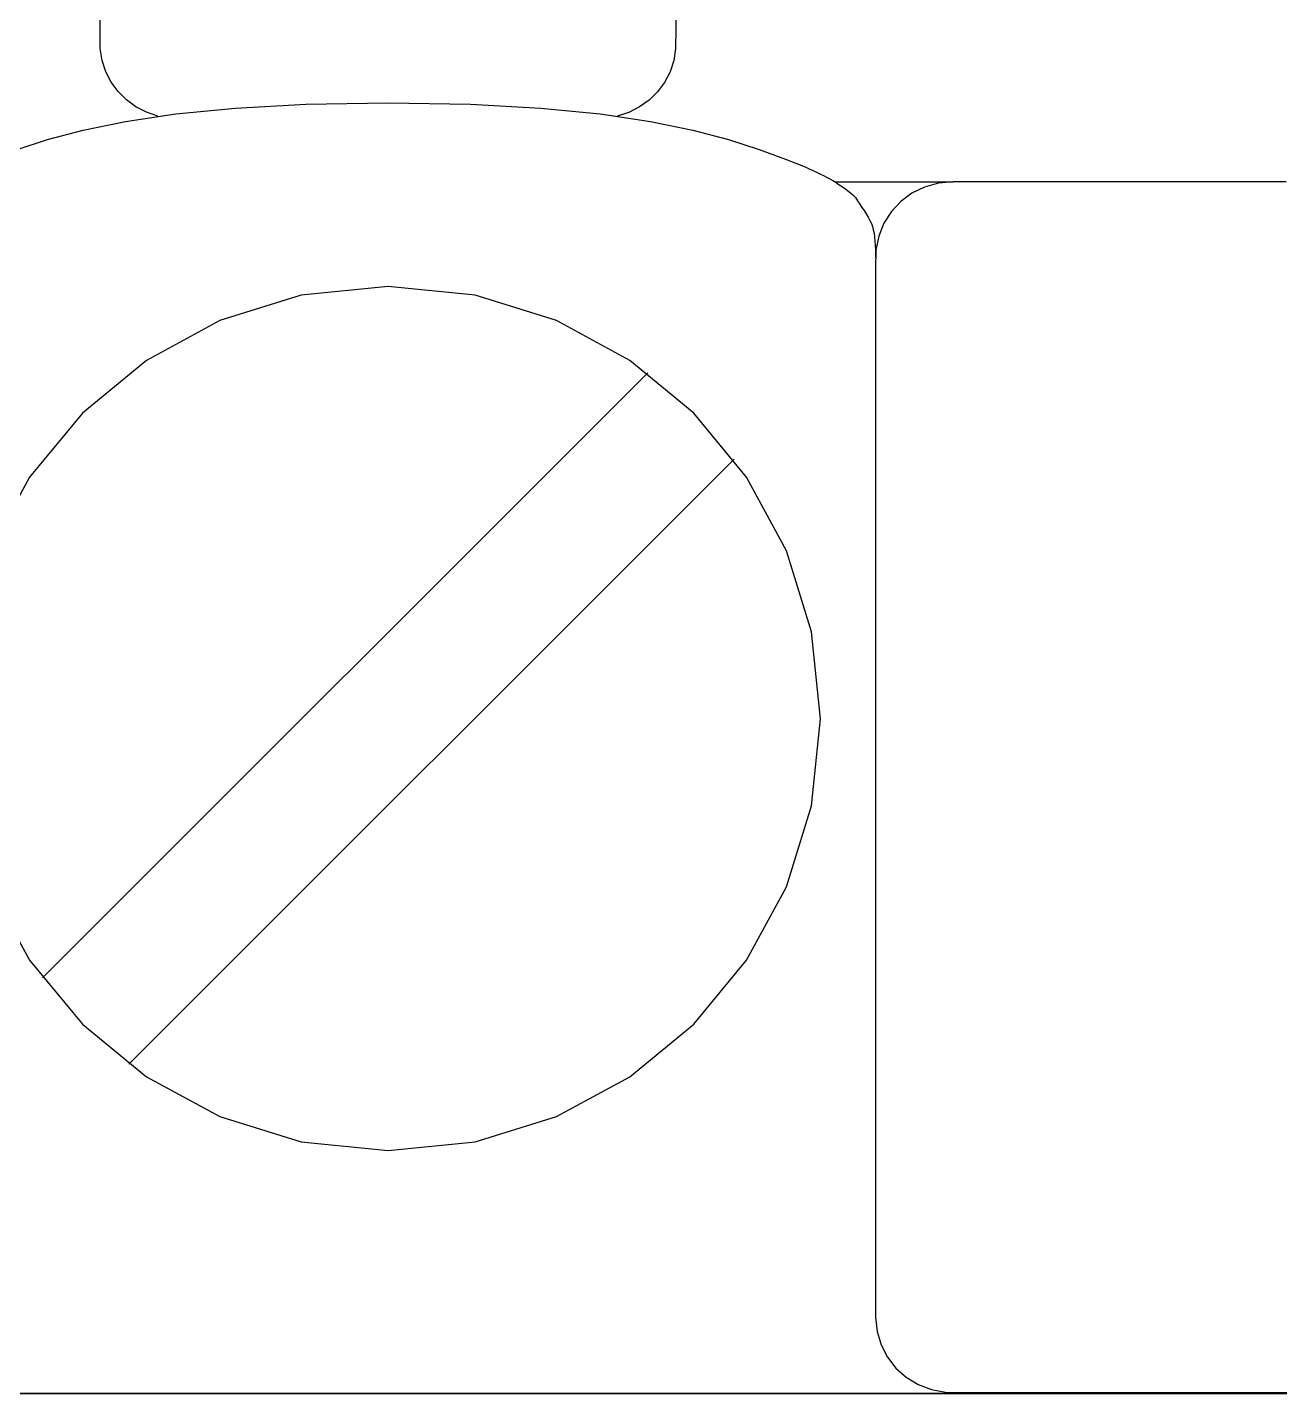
# Model space of a CAD drawing. Extents: x 1 to 47.7, y 0.2 to 35.
# Drawn here: x 36.131 to 36.616, y 10.971 to 11.5 of the extents above; entities that cross this region are included whole.
import ezdxf

# ---------------------------------------------------------------- set-up
doc = ezdxf.new("R2010")
doc.units = 0
doc.header["$MEASUREMENT"] = 0
for name, color, linetype in [('5_1___24__TARGET_LEDS___12', 7, 'CONTINUOUS'), ('6_1__EMPTY_IO_BOARD_POSITI', 7, 'CONTINUOUS'), ('6_2___8__INDEPENDENT_INPUT', 7, 'CONTINUOUS'), ('6_3___8__OPTOISO_INDEPENDE', 7, 'CONTINUOUS'), ('6_4___24__OPTOISO_INDEPEND', 7, 'CONTINUOUS'), ('6_5___8__INDEPENDENT_INPUT', 7, 'CONTINUOUS'), ('6_6___8__INDEPENDENT_INPUT', 7, 'CONTINUOUS'), ('6_7___8__OPTOISO_INDEPENDE', 7, 'CONTINUOUS'), ('6_8___8__OPTOISO_INDEPENDE', 7, 'CONTINUOUS')]:
    doc.layers.add(name, color=color, linetype=linetype)

msp = doc.modelspace()

# ---------------------------------------------------------------- linework, layer by layer
at = {"layer": '5_1___24__TARGET_LEDS___12'}
for points in [[(36.18195, 11.46545), (36.17751, 11.46695), (36.17342, 11.46907), (36.16974, 11.47175), (36.16652, 11.47495), (36.16384, 11.47859), (36.16175, 11.48262), (36.16032, 11.48699), (36.1596, 11.49163), (36.15953, 11.49912), (36.15953, 11.53136)], [(36.38238, 11.53136), (36.38238, 11.49912), (36.3823, 11.49161), (36.38158, 11.48695), (36.38013, 11.48257), (36.37801, 11.47853), (36.3753, 11.47488), (36.37206, 11.4717), (36.36834, 11.46902), (36.3642, 11.46692), (36.35972, 11.46545)], [(36.12743, 11.45259), (36.13922, 11.45641), (36.15304, 11.46008), (36.16941, 11.46343), (36.18887, 11.46632), (36.21194, 11.46858), (36.23915, 11.47005), (36.27101, 11.47057), (36.30287, 11.47005), (36.33007, 11.46858), (36.35313, 11.46632), (36.37259, 11.46343), (36.38897, 11.46008), (36.40278, 11.45641), (36.41457, 11.45259), (36.42485, 11.44878), (36.43117, 11.4463), (36.43267, 11.44568), (36.43399, 11.44512), (36.43519, 11.44459), (36.4363, 11.44408), (36.43737, 11.44357), (36.43842, 11.44305), (36.43951, 11.44248), (36.44068, 11.44187), (36.44192, 11.4412), (36.44315, 11.44049), (36.44438, 11.43974), (36.44561, 11.43893), (36.44686, 11.43806), (36.44811, 11.43713), (36.4494, 11.43614), (36.45071, 11.43508), (36.45193, 11.43392), (36.45273, 11.43267), (36.45355, 11.43141), (36.4544, 11.43014), (36.45523, 11.42887), (36.45604, 11.4276), (36.4568, 11.42634), (36.45749, 11.42508), (36.45808, 11.42384), (36.4585, 11.4227), (36.45881, 11.42147), (36.45907, 11.4201), (36.45927, 11.41862), (36.45943, 11.41706), (36.45955, 11.41546), (36.45963, 11.41385), (36.45967, 11.41229), (36.45969, 11.41079)], [(36.44414, 11.44003), (36.48969, 11.44003)], [(36.61857, 11.44003), (36.59245, 11.44003), (36.56394, 11.44003), (36.53623, 11.44003), (36.51249, 11.44003), (36.49592, 11.44003), (36.48969, 11.44003), (36.48399, 11.4395), (36.47865, 11.43799), (36.47377, 11.43558), (36.46946, 11.43238), (36.4658, 11.42849), (36.46291, 11.424), (36.46088, 11.419), (36.45982, 11.41361), (36.45969, 11.40669), (36.45969, 11.37697), (36.45969, 11.32519), (36.45969, 11.25939), (36.45969, 11.18757), (36.45969, 11.11776), (36.45969, 11.05797), (36.45969, 11.01622), (36.45969, 11.00052), (36.46023, 10.99496), (36.46178, 10.98975), (36.46426, 10.985), (36.46754, 10.98079), (36.47154, 10.97723), (36.47615, 10.97442), (36.48127, 10.97245), (36.4868, 10.97141), (36.49131, 10.97128), (36.50311, 10.97128), (36.52367, 10.97128), (36.54979, 10.97128), (36.57829, 10.97128), (36.606, 10.97128), (36.62974, 10.97128)], [(36.1168, 11.16703), (36.13223, 11.13865), (36.15267, 11.11392), (36.17745, 11.09353), (36.20589, 11.07813), (36.23732, 11.0684), (36.27108, 11.065), (36.30477, 11.0684), (36.33617, 11.07813), (36.36458, 11.09353), (36.38933, 11.11392), (36.40976, 11.13865), (36.42519, 11.16703), (36.43494, 11.19839), (36.43834, 11.23208), (36.43494, 11.26578), (36.42519, 11.2972), (36.40976, 11.32564), (36.38933, 11.35043), (36.36458, 11.37089), (36.33617, 11.38635), (36.30477, 11.39612), (36.27108, 11.39953), (36.23732, 11.39612), (36.20589, 11.38635), (36.17745, 11.37089), (36.15267, 11.35043), (36.13223, 11.32564), (36.1168, 11.2972)], [(36.13723, 11.13184), (36.3715, 11.36611)], [(36.17065, 11.09842), (36.40492, 11.33269)], [(36.03925, 10.9711), (36.16509, 10.9711), (36.28646, 10.9711), (36.40295, 10.9711), (36.51408, 10.9711), (36.61943, 10.9711), (36.71854, 10.9711), (36.81096, 10.9711), (36.89627, 10.9711), (36.9361, 10.9711), (36.97399, 10.9711), (37.00988, 10.9711), (37.04371, 10.9711), (37.07542, 10.9711), (37.10496, 10.9711)]]:
    msp.add_lwpolyline(points, dxfattribs=at)
at = {"layer": '6_1__EMPTY_IO_BOARD_POSITI'}
msp.add_lwpolyline([(37.13742, 10.97086), (37.09912, 10.97086), (37.05647, 10.97086), (37.00963, 10.97086), (36.95874, 10.97086), (36.90396, 10.97086), (36.84544, 10.97086), (36.78334, 10.97086), (36.7178, 10.97086), (36.64899, 10.97086), (36.57705, 10.97086), (36.50214, 10.97086), (36.4244, 10.97086), (36.344, 10.97086), (36.26109, 10.97086), (36.17581, 10.97086), (36.08833, 10.97086)], dxfattribs=at)
at = {"layer": '6_2___8__INDEPENDENT_INPUT'}
for points in [[(36.18195, 11.46545), (36.17751, 11.46695), (36.17342, 11.46907), (36.16974, 11.47175), (36.16652, 11.47495), (36.16384, 11.47859), (36.16175, 11.48262), (36.16032, 11.48699), (36.1596, 11.49163), (36.15953, 11.49912), (36.15953, 11.53136)], [(36.38238, 11.53136), (36.38238, 11.49912), (36.3823, 11.49161), (36.38158, 11.48695), (36.38013, 11.48257), (36.37801, 11.47853), (36.3753, 11.47488), (36.37206, 11.4717), (36.36834, 11.46902), (36.3642, 11.46692), (36.35972, 11.46545)], [(36.12743, 11.45259), (36.13922, 11.45641), (36.15304, 11.46008), (36.16941, 11.46343), (36.18887, 11.46632), (36.21194, 11.46858), (36.23915, 11.47005), (36.27101, 11.47057), (36.30287, 11.47005), (36.33007, 11.46858), (36.35313, 11.46632), (36.37259, 11.46343), (36.38897, 11.46008), (36.40278, 11.45641), (36.41457, 11.45259), (36.42485, 11.44878), (36.43117, 11.4463), (36.43267, 11.44568), (36.43399, 11.44512), (36.43519, 11.44459), (36.4363, 11.44408), (36.43737, 11.44357), (36.43842, 11.44305), (36.43951, 11.44248), (36.44068, 11.44187), (36.44192, 11.4412), (36.44315, 11.44049), (36.44438, 11.43974), (36.44561, 11.43893), (36.44686, 11.43806), (36.44811, 11.43713), (36.4494, 11.43614), (36.45071, 11.43508), (36.45193, 11.43392), (36.45273, 11.43267), (36.45355, 11.43141), (36.4544, 11.43014), (36.45523, 11.42887), (36.45604, 11.4276), (36.4568, 11.42634), (36.45749, 11.42508), (36.45808, 11.42384), (36.4585, 11.4227), (36.45881, 11.42147), (36.45907, 11.4201), (36.45927, 11.41862), (36.45943, 11.41706), (36.45955, 11.41546), (36.45963, 11.41385), (36.45967, 11.41229), (36.45969, 11.41079)], [(36.44414, 11.44003), (36.48969, 11.44003)], [(36.61857, 11.44003), (36.59245, 11.44003), (36.56394, 11.44003), (36.53623, 11.44003), (36.51249, 11.44003), (36.49592, 11.44003), (36.48969, 11.44003), (36.48399, 11.4395), (36.47865, 11.43799), (36.47377, 11.43558), (36.46946, 11.43238), (36.4658, 11.42849), (36.46291, 11.424), (36.46088, 11.419), (36.45982, 11.41361), (36.45969, 11.40669), (36.45969, 11.37697), (36.45969, 11.32519), (36.45969, 11.25939), (36.45969, 11.18757), (36.45969, 11.11776), (36.45969, 11.05797), (36.45969, 11.01622), (36.45969, 11.00052), (36.46023, 10.99496), (36.46178, 10.98975), (36.46426, 10.985), (36.46754, 10.98079), (36.47154, 10.97723), (36.47615, 10.97442), (36.48127, 10.97245), (36.4868, 10.97141), (36.49131, 10.97128), (36.50311, 10.97128), (36.52367, 10.97128), (36.54979, 10.97128), (36.57829, 10.97128), (36.606, 10.97128), (36.62974, 10.97128)], [(36.1168, 11.16703), (36.13223, 11.13865), (36.15267, 11.11392), (36.17745, 11.09353), (36.20589, 11.07813), (36.23732, 11.0684), (36.27108, 11.065), (36.30477, 11.0684), (36.33617, 11.07813), (36.36458, 11.09353), (36.38933, 11.11392), (36.40976, 11.13865), (36.42519, 11.16703), (36.43494, 11.19839), (36.43834, 11.23208), (36.43494, 11.26578), (36.42519, 11.2972), (36.40976, 11.32564), (36.38933, 11.35043), (36.36458, 11.37089), (36.33617, 11.38635), (36.30477, 11.39612), (36.27108, 11.39953), (36.23732, 11.39612), (36.20589, 11.38635), (36.17745, 11.37089), (36.15267, 11.35043), (36.13223, 11.32564), (36.1168, 11.2972)], [(36.13723, 11.13184), (36.3715, 11.36611)], [(36.17065, 11.09842), (36.40492, 11.33269)], [(36.03925, 10.9711), (36.16509, 10.9711), (36.28646, 10.9711), (36.40295, 10.9711), (36.51408, 10.9711), (36.61943, 10.9711), (36.71854, 10.9711), (36.81096, 10.9711), (36.89627, 10.9711), (36.9361, 10.9711), (36.97399, 10.9711), (37.00988, 10.9711), (37.04371, 10.9711), (37.07542, 10.9711), (37.10496, 10.9711)]]:
    msp.add_lwpolyline(points, dxfattribs=at)
at = {"layer": '6_3___8__OPTOISO_INDEPENDE'}
for points in [[(36.18195, 11.46545), (36.17751, 11.46695), (36.17342, 11.46907), (36.16974, 11.47175), (36.16652, 11.47495), (36.16384, 11.47859), (36.16175, 11.48262), (36.16032, 11.48699), (36.1596, 11.49163), (36.15953, 11.49912), (36.15953, 11.53136)], [(36.38238, 11.53136), (36.38238, 11.49912), (36.3823, 11.49161), (36.38158, 11.48695), (36.38013, 11.48257), (36.37801, 11.47853), (36.3753, 11.47488), (36.37206, 11.4717), (36.36834, 11.46902), (36.3642, 11.46692), (36.35972, 11.46545)], [(36.12743, 11.45259), (36.13922, 11.45641), (36.15304, 11.46008), (36.16941, 11.46343), (36.18887, 11.46632), (36.21194, 11.46858), (36.23915, 11.47005), (36.27101, 11.47057), (36.30287, 11.47005), (36.33007, 11.46858), (36.35313, 11.46632), (36.37259, 11.46343), (36.38897, 11.46008), (36.40278, 11.45641), (36.41457, 11.45259), (36.42485, 11.44878), (36.43117, 11.4463), (36.43267, 11.44568), (36.43399, 11.44512), (36.43519, 11.44459), (36.4363, 11.44408), (36.43737, 11.44357), (36.43842, 11.44305), (36.43951, 11.44248), (36.44068, 11.44187), (36.44192, 11.4412), (36.44315, 11.44049), (36.44438, 11.43974), (36.44561, 11.43893), (36.44686, 11.43806), (36.44811, 11.43713), (36.4494, 11.43614), (36.45071, 11.43508), (36.45193, 11.43392), (36.45273, 11.43267), (36.45355, 11.43141), (36.4544, 11.43014), (36.45523, 11.42887), (36.45604, 11.4276), (36.4568, 11.42634), (36.45749, 11.42508), (36.45808, 11.42384), (36.4585, 11.4227), (36.45881, 11.42147), (36.45907, 11.4201), (36.45927, 11.41862), (36.45943, 11.41706), (36.45955, 11.41546), (36.45963, 11.41385), (36.45967, 11.41229), (36.45969, 11.41079)], [(36.44414, 11.44003), (36.48969, 11.44003)], [(36.61857, 11.44003), (36.59245, 11.44003), (36.56394, 11.44003), (36.53623, 11.44003), (36.51249, 11.44003), (36.49592, 11.44003), (36.48969, 11.44003), (36.48399, 11.4395), (36.47865, 11.43799), (36.47377, 11.43558), (36.46946, 11.43238), (36.4658, 11.42849), (36.46291, 11.424), (36.46088, 11.419), (36.45982, 11.41361), (36.45969, 11.40669), (36.45969, 11.37697), (36.45969, 11.32519), (36.45969, 11.25939), (36.45969, 11.18757), (36.45969, 11.11776), (36.45969, 11.05797), (36.45969, 11.01622), (36.45969, 11.00052), (36.46023, 10.99496), (36.46178, 10.98975), (36.46426, 10.985), (36.46754, 10.98079), (36.47154, 10.97723), (36.47615, 10.97442), (36.48127, 10.97245), (36.4868, 10.97141), (36.49131, 10.97128), (36.50311, 10.97128), (36.52367, 10.97128), (36.54979, 10.97128), (36.57829, 10.97128), (36.606, 10.97128), (36.62974, 10.97128)], [(36.1168, 11.16703), (36.13223, 11.13865), (36.15267, 11.11392), (36.17745, 11.09353), (36.20589, 11.07813), (36.23732, 11.0684), (36.27108, 11.065), (36.30477, 11.0684), (36.33617, 11.07813), (36.36458, 11.09353), (36.38933, 11.11392), (36.40976, 11.13865), (36.42519, 11.16703), (36.43494, 11.19839), (36.43834, 11.23208), (36.43494, 11.26578), (36.42519, 11.2972), (36.40976, 11.32564), (36.38933, 11.35043), (36.36458, 11.37089), (36.33617, 11.38635), (36.30477, 11.39612), (36.27108, 11.39953), (36.23732, 11.39612), (36.20589, 11.38635), (36.17745, 11.37089), (36.15267, 11.35043), (36.13223, 11.32564), (36.1168, 11.2972)], [(36.13723, 11.13184), (36.3715, 11.36611)], [(36.17065, 11.09842), (36.40492, 11.33269)], [(36.03925, 10.9711), (36.16509, 10.9711), (36.28646, 10.9711), (36.40295, 10.9711), (36.51408, 10.9711), (36.61943, 10.9711), (36.71854, 10.9711), (36.81096, 10.9711), (36.89627, 10.9711), (36.9361, 10.9711), (36.97399, 10.9711), (37.00988, 10.9711), (37.04371, 10.9711), (37.07542, 10.9711), (37.10496, 10.9711)]]:
    msp.add_lwpolyline(points, dxfattribs=at)
at = {"layer": '6_4___24__OPTOISO_INDEPEND'}
for points in [[(36.18195, 11.46545), (36.17751, 11.46695), (36.17342, 11.46907), (36.16974, 11.47175), (36.16652, 11.47495), (36.16384, 11.47859), (36.16175, 11.48262), (36.16032, 11.48699), (36.1596, 11.49163), (36.15953, 11.49912), (36.15953, 11.53136)], [(36.38238, 11.53136), (36.38238, 11.49912), (36.3823, 11.49161), (36.38158, 11.48695), (36.38013, 11.48257), (36.37801, 11.47853), (36.3753, 11.47488), (36.37206, 11.4717), (36.36834, 11.46902), (36.3642, 11.46692), (36.35972, 11.46545)], [(36.12743, 11.45259), (36.13922, 11.45641), (36.15304, 11.46008), (36.16941, 11.46343), (36.18887, 11.46632), (36.21194, 11.46858), (36.23915, 11.47005), (36.27101, 11.47057), (36.30287, 11.47005), (36.33007, 11.46858), (36.35313, 11.46632), (36.37259, 11.46343), (36.38897, 11.46008), (36.40278, 11.45641), (36.41457, 11.45259), (36.42485, 11.44878), (36.43117, 11.4463), (36.43267, 11.44568), (36.43399, 11.44512), (36.43519, 11.44459), (36.4363, 11.44408), (36.43737, 11.44357), (36.43842, 11.44305), (36.43951, 11.44248), (36.44068, 11.44187), (36.44192, 11.4412), (36.44315, 11.44049), (36.44438, 11.43974), (36.44561, 11.43893), (36.44686, 11.43806), (36.44811, 11.43713), (36.4494, 11.43614), (36.45071, 11.43508), (36.45193, 11.43392), (36.45273, 11.43267), (36.45355, 11.43141), (36.4544, 11.43014), (36.45523, 11.42887), (36.45604, 11.4276), (36.4568, 11.42634), (36.45749, 11.42508), (36.45808, 11.42384), (36.4585, 11.4227), (36.45881, 11.42147), (36.45907, 11.4201), (36.45927, 11.41862), (36.45943, 11.41706), (36.45955, 11.41546), (36.45963, 11.41385), (36.45967, 11.41229), (36.45969, 11.41079)], [(36.44414, 11.44003), (36.48969, 11.44003)], [(36.61857, 11.44003), (36.59245, 11.44003), (36.56394, 11.44003), (36.53623, 11.44003), (36.51249, 11.44003), (36.49592, 11.44003), (36.48969, 11.44003), (36.48399, 11.4395), (36.47865, 11.43799), (36.47377, 11.43558), (36.46946, 11.43238), (36.4658, 11.42849), (36.46291, 11.424), (36.46088, 11.419), (36.45982, 11.41361), (36.45969, 11.40669), (36.45969, 11.37697), (36.45969, 11.32519), (36.45969, 11.25939), (36.45969, 11.18757), (36.45969, 11.11776), (36.45969, 11.05797), (36.45969, 11.01622), (36.45969, 11.00052), (36.46023, 10.99496), (36.46178, 10.98975), (36.46426, 10.985), (36.46754, 10.98079), (36.47154, 10.97723), (36.47615, 10.97442), (36.48127, 10.97245), (36.4868, 10.97141), (36.49131, 10.97128), (36.50311, 10.97128), (36.52367, 10.97128), (36.54979, 10.97128), (36.57829, 10.97128), (36.606, 10.97128), (36.62974, 10.97128)], [(36.1168, 11.16703), (36.13223, 11.13865), (36.15267, 11.11392), (36.17745, 11.09353), (36.20589, 11.07813), (36.23732, 11.0684), (36.27108, 11.065), (36.30477, 11.0684), (36.33617, 11.07813), (36.36458, 11.09353), (36.38933, 11.11392), (36.40976, 11.13865), (36.42519, 11.16703), (36.43494, 11.19839), (36.43834, 11.23208), (36.43494, 11.26578), (36.42519, 11.2972), (36.40976, 11.32564), (36.38933, 11.35043), (36.36458, 11.37089), (36.33617, 11.38635), (36.30477, 11.39612), (36.27108, 11.39953), (36.23732, 11.39612), (36.20589, 11.38635), (36.17745, 11.37089), (36.15267, 11.35043), (36.13223, 11.32564), (36.1168, 11.2972)], [(36.13723, 11.13184), (36.3715, 11.36611)], [(36.17065, 11.09842), (36.40492, 11.33269)], [(36.03925, 10.9711), (36.16509, 10.9711), (36.28646, 10.9711), (36.40295, 10.9711), (36.51408, 10.9711), (36.61943, 10.9711), (36.71854, 10.9711), (36.81096, 10.9711), (36.89627, 10.9711), (36.9361, 10.9711), (36.97399, 10.9711), (37.00988, 10.9711), (37.04371, 10.9711), (37.07542, 10.9711), (37.10496, 10.9711)]]:
    msp.add_lwpolyline(points, dxfattribs=at)
at = {"layer": '6_5___8__INDEPENDENT_INPUT'}
for points in [[(36.18195, 11.46545), (36.17751, 11.46695), (36.17342, 11.46907), (36.16974, 11.47175), (36.16652, 11.47495), (36.16384, 11.47859), (36.16175, 11.48262), (36.16032, 11.48699), (36.1596, 11.49163), (36.15953, 11.49912), (36.15953, 11.53136)], [(36.38238, 11.53136), (36.38238, 11.49912), (36.3823, 11.49161), (36.38158, 11.48695), (36.38013, 11.48257), (36.37801, 11.47853), (36.3753, 11.47488), (36.37206, 11.4717), (36.36834, 11.46902), (36.3642, 11.46692), (36.35972, 11.46545)], [(36.12743, 11.45259), (36.13922, 11.45641), (36.15304, 11.46008), (36.16941, 11.46343), (36.18887, 11.46632), (36.21194, 11.46858), (36.23915, 11.47005), (36.27101, 11.47057), (36.30287, 11.47005), (36.33007, 11.46858), (36.35313, 11.46632), (36.37259, 11.46343), (36.38897, 11.46008), (36.40278, 11.45641), (36.41457, 11.45259), (36.42485, 11.44878), (36.43117, 11.4463), (36.43267, 11.44568), (36.43399, 11.44512), (36.43519, 11.44459), (36.4363, 11.44408), (36.43737, 11.44357), (36.43842, 11.44305), (36.43951, 11.44248), (36.44068, 11.44187), (36.44192, 11.4412), (36.44315, 11.44049), (36.44438, 11.43974), (36.44561, 11.43893), (36.44686, 11.43806), (36.44811, 11.43713), (36.4494, 11.43614), (36.45071, 11.43508), (36.45193, 11.43392), (36.45273, 11.43267), (36.45355, 11.43141), (36.4544, 11.43014), (36.45523, 11.42887), (36.45604, 11.4276), (36.4568, 11.42634), (36.45749, 11.42508), (36.45808, 11.42384), (36.4585, 11.4227), (36.45881, 11.42147), (36.45907, 11.4201), (36.45927, 11.41862), (36.45943, 11.41706), (36.45955, 11.41546), (36.45963, 11.41385), (36.45967, 11.41229), (36.45969, 11.41079)], [(36.44414, 11.44003), (36.48969, 11.44003)], [(36.61857, 11.44003), (36.59245, 11.44003), (36.56394, 11.44003), (36.53623, 11.44003), (36.51249, 11.44003), (36.49592, 11.44003), (36.48969, 11.44003), (36.48399, 11.4395), (36.47865, 11.43799), (36.47377, 11.43558), (36.46946, 11.43238), (36.4658, 11.42849), (36.46291, 11.424), (36.46088, 11.419), (36.45982, 11.41361), (36.45969, 11.40669), (36.45969, 11.37697), (36.45969, 11.32519), (36.45969, 11.25939), (36.45969, 11.18757), (36.45969, 11.11776), (36.45969, 11.05797), (36.45969, 11.01622), (36.45969, 11.00052), (36.46023, 10.99496), (36.46178, 10.98975), (36.46426, 10.985), (36.46754, 10.98079), (36.47154, 10.97723), (36.47615, 10.97442), (36.48127, 10.97245), (36.4868, 10.97141), (36.49131, 10.97128), (36.50311, 10.97128), (36.52367, 10.97128), (36.54979, 10.97128), (36.57829, 10.97128), (36.606, 10.97128), (36.62974, 10.97128)], [(36.1168, 11.16703), (36.13223, 11.13865), (36.15267, 11.11392), (36.17745, 11.09353), (36.20589, 11.07813), (36.23732, 11.0684), (36.27108, 11.065), (36.30477, 11.0684), (36.33617, 11.07813), (36.36458, 11.09353), (36.38933, 11.11392), (36.40976, 11.13865), (36.42519, 11.16703), (36.43494, 11.19839), (36.43834, 11.23208), (36.43494, 11.26578), (36.42519, 11.2972), (36.40976, 11.32564), (36.38933, 11.35043), (36.36458, 11.37089), (36.33617, 11.38635), (36.30477, 11.39612), (36.27108, 11.39953), (36.23732, 11.39612), (36.20589, 11.38635), (36.17745, 11.37089), (36.15267, 11.35043), (36.13223, 11.32564), (36.1168, 11.2972)], [(36.13723, 11.13184), (36.3715, 11.36611)], [(36.17065, 11.09842), (36.40492, 11.33269)], [(36.03925, 10.9711), (36.16509, 10.9711), (36.28646, 10.9711), (36.40295, 10.9711), (36.51408, 10.9711), (36.61943, 10.9711), (36.71854, 10.9711), (36.81096, 10.9711), (36.89627, 10.9711), (36.9361, 10.9711), (36.97399, 10.9711), (37.00988, 10.9711), (37.04371, 10.9711), (37.07542, 10.9711), (37.10496, 10.9711)]]:
    msp.add_lwpolyline(points, dxfattribs=at)
at = {"layer": '6_6___8__INDEPENDENT_INPUT'}
for points in [[(36.18195, 11.46545), (36.17751, 11.46695), (36.17342, 11.46907), (36.16974, 11.47175), (36.16652, 11.47495), (36.16384, 11.47859), (36.16175, 11.48262), (36.16032, 11.48699), (36.1596, 11.49163), (36.15953, 11.49912), (36.15953, 11.53136)], [(36.38238, 11.53136), (36.38238, 11.49912), (36.3823, 11.49161), (36.38158, 11.48695), (36.38013, 11.48257), (36.37801, 11.47853), (36.3753, 11.47488), (36.37206, 11.4717), (36.36834, 11.46902), (36.3642, 11.46692), (36.35972, 11.46545)], [(36.12743, 11.45259), (36.13922, 11.45641), (36.15304, 11.46008), (36.16941, 11.46343), (36.18887, 11.46632), (36.21194, 11.46858), (36.23915, 11.47005), (36.27101, 11.47057), (36.30287, 11.47005), (36.33007, 11.46858), (36.35313, 11.46632), (36.37259, 11.46343), (36.38897, 11.46008), (36.40278, 11.45641), (36.41457, 11.45259), (36.42485, 11.44878), (36.43117, 11.4463), (36.43267, 11.44568), (36.43399, 11.44512), (36.43519, 11.44459), (36.4363, 11.44408), (36.43737, 11.44357), (36.43842, 11.44305), (36.43951, 11.44248), (36.44068, 11.44187), (36.44192, 11.4412), (36.44315, 11.44049), (36.44438, 11.43974), (36.44561, 11.43893), (36.44686, 11.43806), (36.44811, 11.43713), (36.4494, 11.43614), (36.45071, 11.43508), (36.45193, 11.43392), (36.45273, 11.43267), (36.45355, 11.43141), (36.4544, 11.43014), (36.45523, 11.42887), (36.45604, 11.4276), (36.4568, 11.42634), (36.45749, 11.42508), (36.45808, 11.42384), (36.4585, 11.4227), (36.45881, 11.42147), (36.45907, 11.4201), (36.45927, 11.41862), (36.45943, 11.41706), (36.45955, 11.41546), (36.45963, 11.41385), (36.45967, 11.41229), (36.45969, 11.41079)], [(36.44414, 11.44003), (36.48969, 11.44003)], [(36.61857, 11.44003), (36.59245, 11.44003), (36.56394, 11.44003), (36.53623, 11.44003), (36.51249, 11.44003), (36.49592, 11.44003), (36.48969, 11.44003), (36.48399, 11.4395), (36.47865, 11.43799), (36.47377, 11.43558), (36.46946, 11.43238), (36.4658, 11.42849), (36.46291, 11.424), (36.46088, 11.419), (36.45982, 11.41361), (36.45969, 11.40669), (36.45969, 11.37697), (36.45969, 11.32519), (36.45969, 11.25939), (36.45969, 11.18757), (36.45969, 11.11776), (36.45969, 11.05797), (36.45969, 11.01622), (36.45969, 11.00052), (36.46023, 10.99496), (36.46178, 10.98975), (36.46426, 10.985), (36.46754, 10.98079), (36.47154, 10.97723), (36.47615, 10.97442), (36.48127, 10.97245), (36.4868, 10.97141), (36.49131, 10.97128), (36.50311, 10.97128), (36.52367, 10.97128), (36.54979, 10.97128), (36.57829, 10.97128), (36.606, 10.97128), (36.62974, 10.97128)], [(36.1168, 11.16703), (36.13223, 11.13865), (36.15267, 11.11392), (36.17745, 11.09353), (36.20589, 11.07813), (36.23732, 11.0684), (36.27108, 11.065), (36.30477, 11.0684), (36.33617, 11.07813), (36.36458, 11.09353), (36.38933, 11.11392), (36.40976, 11.13865), (36.42519, 11.16703), (36.43494, 11.19839), (36.43834, 11.23208), (36.43494, 11.26578), (36.42519, 11.2972), (36.40976, 11.32564), (36.38933, 11.35043), (36.36458, 11.37089), (36.33617, 11.38635), (36.30477, 11.39612), (36.27108, 11.39953), (36.23732, 11.39612), (36.20589, 11.38635), (36.17745, 11.37089), (36.15267, 11.35043), (36.13223, 11.32564), (36.1168, 11.2972)], [(36.13723, 11.13184), (36.3715, 11.36611)], [(36.17065, 11.09842), (36.40492, 11.33269)], [(36.03925, 10.9711), (36.16509, 10.9711), (36.28646, 10.9711), (36.40295, 10.9711), (36.51408, 10.9711), (36.61943, 10.9711), (36.71854, 10.9711), (36.81096, 10.9711), (36.89627, 10.9711), (36.9361, 10.9711), (36.97399, 10.9711), (37.00988, 10.9711), (37.04371, 10.9711), (37.07542, 10.9711), (37.10496, 10.9711)]]:
    msp.add_lwpolyline(points, dxfattribs=at)
at = {"layer": '6_7___8__OPTOISO_INDEPENDE'}
for points in [[(36.18195, 11.46545), (36.17751, 11.46695), (36.17342, 11.46907), (36.16974, 11.47175), (36.16652, 11.47495), (36.16384, 11.47859), (36.16175, 11.48262), (36.16032, 11.48699), (36.1596, 11.49163), (36.15953, 11.49912), (36.15953, 11.53136)], [(36.38238, 11.53136), (36.38238, 11.49912), (36.3823, 11.49161), (36.38158, 11.48695), (36.38013, 11.48257), (36.37801, 11.47853), (36.3753, 11.47488), (36.37206, 11.4717), (36.36834, 11.46902), (36.3642, 11.46692), (36.35972, 11.46545)], [(36.12743, 11.45259), (36.13922, 11.45641), (36.15304, 11.46008), (36.16941, 11.46343), (36.18887, 11.46632), (36.21194, 11.46858), (36.23915, 11.47005), (36.27101, 11.47057), (36.30287, 11.47005), (36.33007, 11.46858), (36.35313, 11.46632), (36.37259, 11.46343), (36.38897, 11.46008), (36.40278, 11.45641), (36.41457, 11.45259), (36.42485, 11.44878), (36.43117, 11.4463), (36.43267, 11.44568), (36.43399, 11.44512), (36.43519, 11.44459), (36.4363, 11.44408), (36.43737, 11.44357), (36.43842, 11.44305), (36.43951, 11.44248), (36.44068, 11.44187), (36.44192, 11.4412), (36.44315, 11.44049), (36.44438, 11.43974), (36.44561, 11.43893), (36.44686, 11.43806), (36.44811, 11.43713), (36.4494, 11.43614), (36.45071, 11.43508), (36.45193, 11.43392), (36.45273, 11.43267), (36.45355, 11.43141), (36.4544, 11.43014), (36.45523, 11.42887), (36.45604, 11.4276), (36.4568, 11.42634), (36.45749, 11.42508), (36.45808, 11.42384), (36.4585, 11.4227), (36.45881, 11.42147), (36.45907, 11.4201), (36.45927, 11.41862), (36.45943, 11.41706), (36.45955, 11.41546), (36.45963, 11.41385), (36.45967, 11.41229), (36.45969, 11.41079)], [(36.44414, 11.44003), (36.48969, 11.44003)], [(36.61857, 11.44003), (36.59245, 11.44003), (36.56394, 11.44003), (36.53623, 11.44003), (36.51249, 11.44003), (36.49592, 11.44003), (36.48969, 11.44003), (36.48399, 11.4395), (36.47865, 11.43799), (36.47377, 11.43558), (36.46946, 11.43238), (36.4658, 11.42849), (36.46291, 11.424), (36.46088, 11.419), (36.45982, 11.41361), (36.45969, 11.40669), (36.45969, 11.37697), (36.45969, 11.32519), (36.45969, 11.25939), (36.45969, 11.18757), (36.45969, 11.11776), (36.45969, 11.05797), (36.45969, 11.01622), (36.45969, 11.00052), (36.46023, 10.99496), (36.46178, 10.98975), (36.46426, 10.985), (36.46754, 10.98079), (36.47154, 10.97723), (36.47615, 10.97442), (36.48127, 10.97245), (36.4868, 10.97141), (36.49131, 10.97128), (36.50311, 10.97128), (36.52367, 10.97128), (36.54979, 10.97128), (36.57829, 10.97128), (36.606, 10.97128), (36.62974, 10.97128)], [(36.1168, 11.16703), (36.13223, 11.13865), (36.15267, 11.11392), (36.17745, 11.09353), (36.20589, 11.07813), (36.23732, 11.0684), (36.27108, 11.065), (36.30477, 11.0684), (36.33617, 11.07813), (36.36458, 11.09353), (36.38933, 11.11392), (36.40976, 11.13865), (36.42519, 11.16703), (36.43494, 11.19839), (36.43834, 11.23208), (36.43494, 11.26578), (36.42519, 11.2972), (36.40976, 11.32564), (36.38933, 11.35043), (36.36458, 11.37089), (36.33617, 11.38635), (36.30477, 11.39612), (36.27108, 11.39953), (36.23732, 11.39612), (36.20589, 11.38635), (36.17745, 11.37089), (36.15267, 11.35043), (36.13223, 11.32564), (36.1168, 11.2972)], [(36.13723, 11.13184), (36.3715, 11.36611)], [(36.17065, 11.09842), (36.40492, 11.33269)], [(36.03925, 10.9711), (36.16509, 10.9711), (36.28646, 10.9711), (36.40295, 10.9711), (36.51408, 10.9711), (36.61943, 10.9711), (36.71854, 10.9711), (36.81096, 10.9711), (36.89627, 10.9711), (36.9361, 10.9711), (36.97399, 10.9711), (37.00988, 10.9711), (37.04371, 10.9711), (37.07542, 10.9711), (37.10496, 10.9711)]]:
    msp.add_lwpolyline(points, dxfattribs=at)
at = {"layer": '6_8___8__OPTOISO_INDEPENDE'}
for points in [[(36.18195, 11.46545), (36.17751, 11.46695), (36.17342, 11.46907), (36.16974, 11.47175), (36.16652, 11.47495), (36.16384, 11.47859), (36.16175, 11.48262), (36.16032, 11.48699), (36.1596, 11.49163), (36.15953, 11.49912), (36.15953, 11.53136)], [(36.38238, 11.53136), (36.38238, 11.49912), (36.3823, 11.49161), (36.38158, 11.48695), (36.38013, 11.48257), (36.37801, 11.47853), (36.3753, 11.47488), (36.37206, 11.4717), (36.36834, 11.46902), (36.3642, 11.46692), (36.35972, 11.46545)], [(36.12743, 11.45259), (36.13922, 11.45641), (36.15304, 11.46008), (36.16941, 11.46343), (36.18887, 11.46632), (36.21194, 11.46858), (36.23915, 11.47005), (36.27101, 11.47057), (36.30287, 11.47005), (36.33007, 11.46858), (36.35313, 11.46632), (36.37259, 11.46343), (36.38897, 11.46008), (36.40278, 11.45641), (36.41457, 11.45259), (36.42485, 11.44878), (36.43117, 11.4463), (36.43267, 11.44568), (36.43399, 11.44512), (36.43519, 11.44459), (36.4363, 11.44408), (36.43737, 11.44357), (36.43842, 11.44305), (36.43951, 11.44248), (36.44068, 11.44187), (36.44192, 11.4412), (36.44315, 11.44049), (36.44438, 11.43974), (36.44561, 11.43893), (36.44686, 11.43806), (36.44811, 11.43713), (36.4494, 11.43614), (36.45071, 11.43508), (36.45193, 11.43392), (36.45273, 11.43267), (36.45355, 11.43141), (36.4544, 11.43014), (36.45523, 11.42887), (36.45604, 11.4276), (36.4568, 11.42634), (36.45749, 11.42508), (36.45808, 11.42384), (36.4585, 11.4227), (36.45881, 11.42147), (36.45907, 11.4201), (36.45927, 11.41862), (36.45943, 11.41706), (36.45955, 11.41546), (36.45963, 11.41385), (36.45967, 11.41229), (36.45969, 11.41079)], [(36.44414, 11.44003), (36.48969, 11.44003)], [(36.61857, 11.44003), (36.59245, 11.44003), (36.56394, 11.44003), (36.53623, 11.44003), (36.51249, 11.44003), (36.49592, 11.44003), (36.48969, 11.44003), (36.48399, 11.4395), (36.47865, 11.43799), (36.47377, 11.43558), (36.46946, 11.43238), (36.4658, 11.42849), (36.46291, 11.424), (36.46088, 11.419), (36.45982, 11.41361), (36.45969, 11.40669), (36.45969, 11.37697), (36.45969, 11.32519), (36.45969, 11.25939), (36.45969, 11.18757), (36.45969, 11.11776), (36.45969, 11.05797), (36.45969, 11.01622), (36.45969, 11.00052), (36.46023, 10.99496), (36.46178, 10.98975), (36.46426, 10.985), (36.46754, 10.98079), (36.47154, 10.97723), (36.47615, 10.97442), (36.48127, 10.97245), (36.4868, 10.97141), (36.49131, 10.97128), (36.50311, 10.97128), (36.52367, 10.97128), (36.54979, 10.97128), (36.57829, 10.97128), (36.606, 10.97128), (36.62974, 10.97128)], [(36.1168, 11.16703), (36.13223, 11.13865), (36.15267, 11.11392), (36.17745, 11.09353), (36.20589, 11.07813), (36.23732, 11.0684), (36.27108, 11.065), (36.30477, 11.0684), (36.33617, 11.07813), (36.36458, 11.09353), (36.38933, 11.11392), (36.40976, 11.13865), (36.42519, 11.16703), (36.43494, 11.19839), (36.43834, 11.23208), (36.43494, 11.26578), (36.42519, 11.2972), (36.40976, 11.32564), (36.38933, 11.35043), (36.36458, 11.37089), (36.33617, 11.38635), (36.30477, 11.39612), (36.27108, 11.39953), (36.23732, 11.39612), (36.20589, 11.38635), (36.17745, 11.37089), (36.15267, 11.35043), (36.13223, 11.32564), (36.1168, 11.2972)], [(36.13723, 11.13184), (36.3715, 11.36611)], [(36.17065, 11.09842), (36.40492, 11.33269)], [(36.03925, 10.9711), (36.16509, 10.9711), (36.28646, 10.9711), (36.40295, 10.9711), (36.51408, 10.9711), (36.61943, 10.9711), (36.71854, 10.9711), (36.81096, 10.9711), (36.89627, 10.9711), (36.9361, 10.9711), (36.97399, 10.9711), (37.00988, 10.9711), (37.04371, 10.9711), (37.07542, 10.9711), (37.10496, 10.9711)]]:
    msp.add_lwpolyline(points, dxfattribs=at)

doc.saveas('drawing.dxf')
